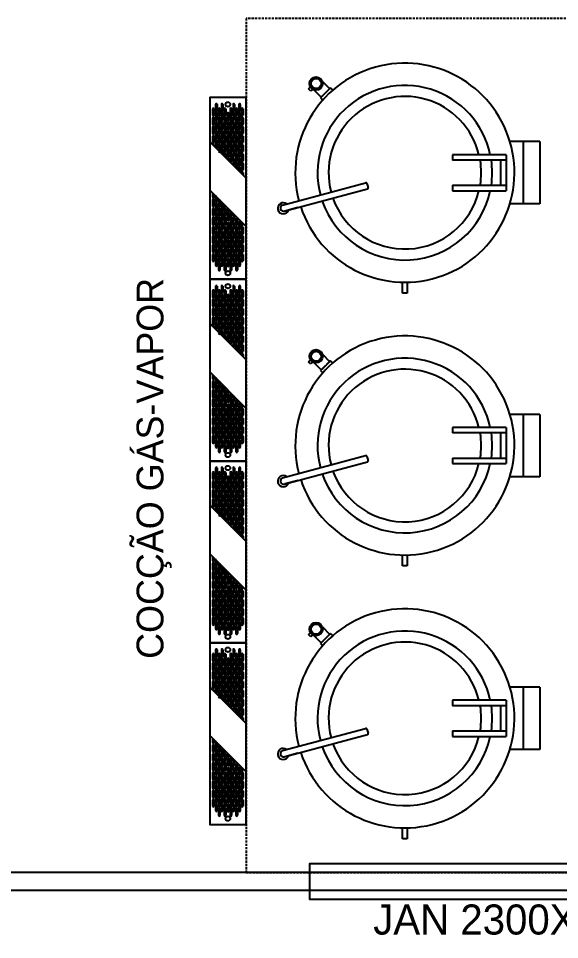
# Model space of a CAD drawing. Header units: millimetres. Extents: x -18806 to 201070, y -25046 to 92854.
# Drawn here: x 88272 to 91296, y -16460 to -11312 of the extents above; entities that cross this region are included whole.
import ezdxf
from ezdxf.enums import TextEntityAlignment as Align

# ---------------------------------------------------------------- set-up
doc = ezdxf.new("R2010")
doc.units = ezdxf.units.MM
doc.header["$LTSCALE"] = 50
doc.linetypes.add('HIDDEN', pattern=[0.375, 0.25, -0.125])
for name, color, linetype in [('9-LAYOUT', 8, 'Continuous'), ('LAYA', 8, 'Continuous'), ('LAYC', 4, 'Continuous'), ('P1', 1, 'Continuous'), ('P6', 6, 'Continuous')]:
    doc.layers.add(name, color=color, linetype=linetype)
doc.styles.add('1', font='stylu.ttf', dxfattribs={"width": 0.75, "height": 0.35})
doc.styles.add('2', font='stylu.ttf', dxfattribs={"height": 0.35})
doc.dimstyles.new('1', dxfattribs={"dimtxt": 0.2, "dimasz": 0.1, "dimexe": 0.1, "dimexo": 0.9, "dimgap": 0.1, "dimtad": 1, "dimzin": 0, "dimdsep": 46, "dimtxsty": '1', "dimsah": 1, "dimcen": -0.1, "dimclrt": 1, "dimadec": 0, "dimazin": 0, "dimtfac": 1, "dimtmove": 0, "dimatfit": 1, "dimfxl": 0, "dimtolj": 1, "dimtzin": 0, "dimarcsym": 0})

# ---------------------------------------------------------------- blocks, each defined once
blk = doc.blocks.new('*D198')
at = {"color": 0, "lineweight": -2}
for p, q in [((59100.8, -16190.8), (59100.8, -17892.6)), ((109970.8, -16190.8), (109970.8, -17892.6)), ((109970.6, -17892.5), (59101, -17892.5))]:
    blk.add_line(p, q, dxfattribs=at)
at = {"color": 0}
for points in [[(59101, -17892.4), (59101, -17892.5), (59100.8, -17892.5)], [(109970.6, -17892.4), (109970.6, -17892.5), (109970.8, -17892.5)]]:
    blk.add_solid(points, dxfattribs=at)
at = {"layer": 'Defpoints', "color": 0}
for p in [(59100.8, -16189.9), (109970.8, -16189.9), (59100.8, -17892.5)]:
    blk.add_point(p, dxfattribs=at)
at = {"color": 7, "insert": (84535.8, -17892.2), "char_height": 0.35, "attachment_point": 5, "style": '1'}
blk.add_mtext('\\A1;50870.00', dxfattribs=at)
blk = doc.blocks.new('CAGLS300')
at = {"layer": 'LAYA'}
for p, q in [((-0.1008, 0.5658), (0.1008, 0.5658)), ((-0.1008, 0.5658), (-0.1008, 0.2654)), ((-0.0705, 0.5658), (-0.0705, 0.2654)), ((-0.0705, 0.5347), (0.0705, 0.5347)), ((0.0705, 0.2654), (0.0705, 0.5658)), ((0.1008, 0.2654), (0.1008, 0.5658)), ((-0.1008, 0.2654), (-0.0705, 0.2654)), ((0.0705, 0.2654), (0.1008, 0.2654)), ((0.6122, 0.0124), (0.673, 0.0124)), ((0.673, 0.0124), (0.673, -0.0124)), ((0.673, -0.0124), (0.6122, -0.0124)), ((0.0606, -0.2116), (0.0833, -0.205)), ((0.1807, -0.6832), (0.0563, -0.2192)), ((0.2155, -0.6738), (0.091, -0.2094)), ((-0.4723, -0.4155), (-0.4611, -0.4029)), ((-0.5104, -0.4608), (-0.47, -0.4202)), ((-0.4727, -0.4176), (-0.4313, -0.4589)), ((-0.4722, -0.418), (-0.4226, -0.4677)), ((-0.47, -0.4202), (-0.47, -0.4202)), ((-0.4313, -0.4589), (-0.427, -0.4633)), ((-0.4176, -0.47), (-0.406, -0.4584)), ((-0.4057, -0.4563), (-0.4057, -0.4563)), ((-0.4985, -0.4962), (-0.4985, -0.4962)), ((-0.4633, -0.5084), (-0.4226, -0.4677)), ((-0.4226, -0.4677), (-0.4202, -0.47)), ((-0.4786, -0.5277), (-0.4779, -0.5283)), ((-0.4683, -0.538), (-0.4779, -0.5283)), ((-0.456, -0.5257), (-0.4683, -0.538)), ((-0.4665, -0.5151), (-0.4648, -0.5169)), ((-0.4604, -0.5213), (-0.4656, -0.516)), ((-0.4656, -0.516), (-0.456, -0.5257)), ((0.1948, -0.5974), (0.2145, -0.6702))]:
    blk.add_line(p, q, dxfattribs=at)
for radius in [0.0373, 0.028]:
    blk.add_circle((-0.4985, -0.4962), radius, dxfattribs=at)
for centre, radius, start, end in [((0, 0), 0.488, 101.9253, 284.7297), ((0, -0.1128), 0.6008, 89.9993, 96.7414), ((0, -0.1128), 0.6008, 83.2586, 90.0007), ((0, 0), 0.488, 288.9662, 78.0747), ((0, 0), 0.4264, 103.6775, 284.6907), ((0, -0.0984), 0.5249, 89.999, 97.722), ((0, -0.0984), 0.5249, 82.278, 90.001), ((0, 0), 0.4264, 289.5397, 76.3225), ((0.085, -0.211), 0.00622, 15, 106.1233), ((0.0623, -0.2175), 0.00622, 106.1233, 195), ((-0.4709, -0.4167), 0.00186, 138.3665, 225), ((-0.4189, -0.4687), 0.00186, 225, 315), ((0.199, -0.6795), 0.0311, 141.8699, 70.9442), ((0.1979, -0.6779), 0.018, 196.9749, 16.9749)]:
    blk.add_arc(centre, radius, start, end, dxfattribs=at)
at = {"layer": 'LAYC'}
for p, q in [((-0.1741, 0.7542), (0.1741, 0.7542)), ((-0.1741, 0.7542), (-0.1741, 0.5871)), ((0.1741, 0.7542), (0.1741, 0.5851)), ((-0.1741, 0.661), (0.1741, 0.661))]:
    blk.add_line(p, q, dxfattribs=at)
blk.add_arc((0, 0), 0.6123, 288.1599, 284.7846, dxfattribs=at)
blk = doc.blocks.new('GRELHA0')
at = {"layer": 'P1'}
for p, q in [((-256.1, -100), (-56.1, 100)), ((10.6, -100), (210.6, 100))]:
    blk.add_line(p, q, dxfattribs=at)
at = {"layer": 'P1', "linetype": 'Continuous'}
blk.add_lwpolyline([(-499.5, 100), (-499.5, -100), (500.5, -100), (500.5, 100)], close=True, dxfattribs=at)
at = {"layer": 'P1', "linetype": 'ByBlock'}
for centre in [(-461.4, 0.2), (467.1, 0.2)]:
    blk.add_circle(centre, 12.7, dxfattribs=at)
at = {"layer": 'P6', "linetype": 'Continuous'}
for p, q in [((-461.4, 68.2), (-427.4, 68.2)), ((-461.4, 60.2), (-427.4, 60.2)), ((-436.4, 84.2), (-402.4, 84.2)), ((-436.4, 76.2), (-402.4, 76.2)), ((-436.4, 52.2), (-402.4, 52.2)), ((-411.4, 68.2), (-377.4, 68.2)), ((-411.4, 60.2), (-377.4, 60.2)), ((-386.4, 84.2), (-352.4, 84.2)), ((-386.4, 76.2), (-352.4, 76.2)), ((-386.4, 52.2), (-352.4, 52.2)), ((-361.4, 68.2), (-327.4, 68.2)), ((-361.4, 60.2), (-327.4, 60.2)), ((-336.4, 84.2), (-302.4, 84.2)), ((-336.4, 76.2), (-302.4, 76.2)), ((-336.4, 52.2), (-302.4, 52.2)), ((-311.4, 68.2), (-277.4, 68.2)), ((-311.4, 60.2), (-277.4, 60.2)), ((-286.4, 84.2), (-252.4, 84.2)), ((-286.4, 76.2), (-252.4, 76.2)), ((-286.4, 52.2), (-252.4, 52.2)), ((-261.4, 68.2), (-227.4, 68.2)), ((-261.4, 60.2), (-227.4, 60.2)), ((-236.4, 84.2), (-202.4, 84.2)), ((-236.4, 76.2), (-202.4, 76.2)), ((-236.4, 52.2), (-202.4, 52.2)), ((-211.4, 68.2), (-177.4, 68.2)), ((-211.4, 60.2), (-177.4, 60.2)), ((-186.4, 84.2), (-152.4, 84.2)), ((-186.4, 76.2), (-152.4, 76.2)), ((-186.4, 52.2), (-152.4, 52.2)), ((-161.4, 68.2), (-127.4, 68.2)), ((-161.4, 60.2), (-127.4, 60.2)), ((-136.4, 84.2), (-102.4, 84.2)), ((-136.4, 76.2), (-102.4, 76.2)), ((-136.4, 52.2), (-102.4, 52.2)), ((-111.4, 68.2), (-88, 68.2)), ((-111.4, 60.2), (-96, 60.2)), ((-86.4, 84.2), (-72, 84.2)), ((-86.4, 76.2), (-80, 76.2)), ((163.6, 52.2), (197.6, 52.2)), ((186.8, 76.2), (197.6, 76.2)), ((188.6, 68.2), (222.6, 68.2)), ((188.6, 60.2), (222.6, 60.2)), ((194.8, 84.2), (197.6, 84.2)), ((214.8, 84.2), (248.8, 84.2)), ((214.8, 76.2), (248.8, 76.2)), ((214.8, 52.2), (248.8, 52.2)), ((239.8, 68.2), (273.8, 68.2)), ((239.8, 60.2), (273.8, 60.2)), ((264.8, 84.2), (298.8, 84.2)), ((264.8, 76.2), (298.8, 76.2)), ((264.8, 52.2), (298.8, 52.2)), ((289.8, 68.2), (323.8, 68.2)), ((289.8, 60.2), (323.8, 60.2)), ((314.8, 84.2), (348.8, 84.2)), ((314.8, 76.2), (348.8, 76.2)), ((314.8, 52.2), (348.8, 52.2)), ((339.8, 68.2), (373.8, 68.2)), ((339.8, 60.2), (373.8, 60.2)), ((364.8, 84.2), (398.8, 84.2)), ((364.8, 76.2), (398.8, 76.2)), ((364.8, 52.2), (398.8, 52.2)), ((389.8, 68.2), (423.8, 68.2)), ((389.8, 60.2), (423.8, 60.2)), ((415.2, 52.2), (449.2, 52.2)), ((-461.4, 36.2), (-427.4, 36.2)), ((-461.4, 28.2), (-427.4, 28.2)), ((-436.4, 44.2), (-402.4, 44.2)), ((-436.4, 20.2), (-402.4, 20.2)), ((-436.4, 12.2), (-402.4, 12.2)), ((-411.4, 36.2), (-377.4, 36.2)), ((-411.4, 28.2), (-377.4, 28.2)), ((-411.4, 4.2), (-377.4, 4.2)), ((-386.4, 44.2), (-352.4, 44.2)), ((-386.4, 20.2), (-352.4, 20.2)), ((-386.4, 12.2), (-352.4, 12.2)), ((-361.4, 36.2), (-327.4, 36.2)), ((-361.4, 28.2), (-327.4, 28.2)), ((-361.4, 4.2), (-327.4, 4.2)), ((-336.4, 44.2), (-302.4, 44.2)), ((-336.4, 20.2), (-302.4, 20.2)), ((-336.4, 12.2), (-302.4, 12.2)), ((-311.4, 36.2), (-277.4, 36.2)), ((-311.4, 28.2), (-277.4, 28.2)), ((-311.4, 4.2), (-277.4, 4.2)), ((-286.4, 44.2), (-252.4, 44.2)), ((-286.4, 20.2), (-252.4, 20.2)), ((-286.4, 12.2), (-252.4, 12.2)), ((-261.4, 36.2), (-227.4, 36.2)), ((-261.4, 28.2), (-227.4, 28.2)), ((-261.4, 4.2), (-227.4, 4.2)), ((-236.4, 44.2), (-202.4, 44.2)), ((-236.4, 20.2), (-202.4, 20.2)), ((-236.4, 12.2), (-202.4, 12.2)), ((-211.4, 36.2), (-177.4, 36.2)), ((-211.4, 28.2), (-177.4, 28.2)), ((-211.4, 4.2), (-177.4, 4.2)), ((-186.4, 44.2), (-152.4, 44.2)), ((-186.4, 20.2), (-152.4, 20.2)), ((-186.4, 12.2), (-152.4, 12.2)), ((-161.4, 36.2), (-127.4, 36.2)), ((-161.4, 28.2), (-127.4, 28.2)), ((-161.4, 4.2), (-152, 4.2)), ((-136.4, 44.2), (-112, 44.2)), ((-136.4, 20.2), (-136, 20.2)), ((114.8, 4.2), (122.6, 4.2)), ((122.8, 12.2), (147.6, 12.2)), ((130.8, 20.2), (147.6, 20.2)), ((138.6, 28.2), (172.6, 28.2)), ((138.6, 4.2), (172.6, 4.2)), ((146.8, 36.2), (172.6, 36.2)), ((163.6, 44.2), (197.6, 44.2)), ((163.6, 20.2), (197.6, 20.2)), ((163.6, 12.2), (197.6, 12.2)), ((188.6, 36.2), (222.6, 36.2)), ((188.6, 28.2), (222.6, 28.2)), ((192, 4.2), (226, 4.2)), ((214.8, 44.2), (248.8, 44.2)), ((214.8, 20.2), (248.8, 20.2)), ((214.8, 12.2), (248.8, 12.2)), ((239.8, 36.2), (273.8, 36.2)), ((239.8, 28.2), (273.8, 28.2)), ((239.8, 4.2), (273.8, 4.2)), ((264.8, 44.2), (298.8, 44.2)), ((264.8, 20.2), (298.8, 20.2)), ((264.8, 12.2), (298.8, 12.2)), ((289.8, 36.2), (323.8, 36.2)), ((289.8, 28.2), (323.8, 28.2)), ((289.8, 4.2), (323.8, 4.2)), ((314.8, 44.2), (348.8, 44.2)), ((314.8, 20.2), (348.8, 20.2)), ((314.8, 12.2), (348.8, 12.2)), ((339.8, 36.2), (373.8, 36.2)), ((339.8, 28.2), (373.8, 28.2)), ((339.8, 4.2), (373.8, 4.2)), ((364.8, 44.2), (398.8, 44.2)), ((364.8, 20.2), (398.8, 20.2)), ((364.8, 12.2), (398.8, 12.2)), ((389.8, 36.2), (423.8, 36.2)), ((389.8, 28.2), (423.8, 28.2)), ((391.9, 4.2), (425.9, 4.2)), ((415.2, 44.2), (449.2, 44.2)), ((415.2, 20.2), (449.2, 20.2)), ((415.2, 12.2), (449.2, 12.2)), ((-461.4, -27.8), (-427.4, -27.8)), ((-461.4, -35.8), (-427.4, -35.8)), ((-436.4, -11.8), (-402.4, -11.8)), ((-436.4, -19.8), (-402.4, -19.8)), ((-436.4, -43.8), (-402.4, -43.8)), ((-411.4, -3.8), (-377.4, -3.8)), ((-411.4, -27.8), (-377.4, -27.8)), ((-411.4, -35.8), (-377.4, -35.8)), ((-386.4, -11.8), (-352.4, -11.8)), ((-386.4, -19.8), (-352.4, -19.8)), ((-386.4, -43.8), (-352.4, -43.8)), ((-361.4, -3.8), (-327.4, -3.8)), ((-361.4, -27.8), (-327.4, -27.8)), ((-361.4, -35.8), (-327.4, -35.8)), ((-336.4, -11.8), (-302.4, -11.8)), ((-336.4, -19.8), (-302.4, -19.8)), ((-336.4, -43.8), (-302.4, -43.8)), ((-311.4, -3.8), (-277.4, -3.8)), ((-311.4, -27.8), (-277.4, -27.8)), ((-311.4, -35.8), (-277.4, -35.8)), ((-286.4, -11.8), (-252.4, -11.8)), ((-286.4, -19.8), (-252.4, -19.8)), ((-286.4, -43.8), (-252.4, -43.8)), ((-261.4, -3.8), (-227.4, -3.8)), ((-261.4, -27.8), (-227.4, -27.8)), ((-261.4, -35.8), (-227.4, -35.8)), ((-236.4, -11.8), (-202.4, -11.8)), ((-236.4, -19.8), (-202.4, -19.8)), ((-236.4, -43.8), (-202.4, -43.8)), ((-211.4, -3.8), (-177.4, -3.8)), ((-211.4, -27.8), (-184, -27.8)), ((-211.4, -35.8), (-192, -35.8)), ((-186.4, -11.8), (-168, -11.8)), ((-186.4, -19.8), (-176, -19.8)), ((-161.4, -3.8), (-160, -3.8)), ((63.6, -43.8), (97.6, -43.8)), ((88.6, -27.8), (122.6, -27.8)), ((88.6, -35.8), (122.6, -35.8)), ((90.8, -19.8), (97.6, -19.8)), ((106.8, -3.8), (122.6, -3.8)), ((113.6, -11.8), (147.6, -11.8)), ((113.6, -19.8), (147.6, -19.8)), ((113.6, -43.8), (147.6, -43.8)), ((138.6, -3.8), (172.6, -3.8)), ((138.6, -27.8), (172.6, -27.8)), ((138.6, -35.8), (172.6, -35.8)), ((163.6, -11.8), (197.6, -11.8)), ((163.6, -19.8), (197.6, -19.8)), ((163.6, -43.8), (197.6, -43.8)), ((188.6, -27.8), (222.6, -27.8)), ((188.6, -35.8), (222.6, -35.8)), ((192, -3.8), (226, -3.8)), ((214.8, -11.8), (248.8, -11.8)), ((214.8, -19.8), (248.8, -19.8)), ((214.8, -43.8), (248.8, -43.8)), ((239.8, -3.8), (273.8, -3.8)), ((239.8, -27.8), (273.8, -27.8)), ((239.8, -35.8), (273.8, -35.8)), ((264.8, -11.8), (298.8, -11.8)), ((264.8, -19.8), (298.8, -19.8)), ((264.8, -43.8), (298.8, -43.8)), ((289.8, -3.8), (323.8, -3.8)), ((289.8, -27.8), (323.8, -27.8)), ((289.8, -35.8), (323.8, -35.8)), ((314.8, -11.8), (348.8, -11.8)), ((314.8, -19.8), (348.8, -19.8)), ((314.8, -43.8), (348.8, -43.8)), ((339.8, -3.8), (373.8, -3.8)), ((339.8, -27.8), (373.8, -27.8)), ((339.8, -35.8), (373.8, -35.8)), ((364.8, -11.8), (398.8, -11.8)), ((364.8, -19.8), (398.8, -19.8)), ((364.8, -43.8), (398.8, -43.8)), ((389.8, -27.8), (423.8, -27.8)), ((389.8, -35.8), (423.8, -35.8)), ((391.9, -3.8), (425.9, -3.8)), ((415.2, -11.8), (449.2, -11.8)), ((415.2, -19.8), (449.2, -19.8)), ((415.2, -43.8), (449.2, -43.8)), ((-461.4, -59.8), (-427.4, -59.8)), ((-461.4, -67.8), (-427.4, -67.8)), ((-436.4, -51.8), (-402.4, -51.8)), ((-436.4, -75.8), (-402.4, -75.8)), ((-436.4, -83.8), (-402.4, -83.8)), ((-411.4, -59.8), (-377.4, -59.8)), ((-411.4, -67.8), (-377.4, -67.8)), ((-386.4, -51.8), (-352.4, -51.8)), ((-386.4, -75.8), (-352.4, -75.8)), ((-386.4, -83.8), (-352.4, -83.8)), ((-361.4, -59.8), (-327.4, -59.8)), ((-361.4, -67.8), (-327.4, -67.8)), ((-336.4, -51.8), (-302.4, -51.8)), ((-336.4, -75.8), (-302.4, -75.8)), ((-336.4, -83.8), (-302.4, -83.8)), ((-311.4, -59.8), (-277.4, -59.8)), ((-311.4, -67.8), (-277.4, -67.8)), ((-286.4, -51.8), (-252.4, -51.8)), ((-286.4, -75.8), (-252.4, -75.8)), ((-286.4, -83.8), (-252.4, -83.8)), ((-261.4, -59.8), (-227.4, -59.8)), ((-261.4, -67.8), (-227.4, -67.8)), ((-236.4, -51.8), (-208, -51.8)), ((-236.4, -75.8), (-232, -75.8)), ((26.8, -83.8), (47.6, -83.8)), ((34.8, -75.8), (47.6, -75.8)), ((38.6, -67.8), (72.6, -67.8)), ((50.8, -59.8), (72.6, -59.8)), ((63.6, -51.8), (97.6, -51.8)), ((63.6, -75.8), (97.6, -75.8)), ((63.6, -83.8), (97.6, -83.8)), ((88.6, -59.8), (122.6, -59.8)), ((88.6, -67.8), (122.6, -67.8)), ((113.6, -51.8), (147.6, -51.8)), ((113.6, -75.8), (147.6, -75.8)), ((113.6, -83.8), (147.6, -83.8)), ((138.6, -59.8), (172.6, -59.8)), ((138.6, -67.8), (172.6, -67.8)), ((163.6, -51.8), (197.6, -51.8)), ((163.6, -75.8), (197.6, -75.8)), ((163.6, -83.8), (197.6, -83.8)), ((188.6, -59.8), (222.6, -59.8)), ((188.6, -67.8), (222.6, -67.8)), ((214.8, -51.8), (248.8, -51.8)), ((214.8, -75.8), (248.8, -75.8)), ((214.8, -83.8), (248.8, -83.8)), ((239.8, -59.8), (273.8, -59.8)), ((239.8, -67.8), (273.8, -67.8)), ((264.8, -51.8), (298.8, -51.8)), ((264.8, -75.8), (298.8, -75.8)), ((264.8, -83.8), (298.8, -83.8)), ((289.8, -59.8), (323.8, -59.8)), ((289.8, -67.8), (323.8, -67.8)), ((314.8, -51.8), (348.8, -51.8)), ((314.8, -75.8), (348.8, -75.8)), ((314.8, -83.8), (348.8, -83.8)), ((339.8, -59.8), (373.8, -59.8)), ((339.8, -67.8), (373.8, -67.8)), ((364.8, -51.8), (398.8, -51.8)), ((364.8, -75.8), (398.8, -75.8)), ((364.8, -83.8), (398.8, -83.8)), ((389.8, -59.8), (423.8, -59.8)), ((389.8, -67.8), (423.8, -67.8)), ((415.2, -51.8), (449.2, -51.8))]:
    blk.add_line(p, q, dxfattribs=at)
for centre, start, end in [((-461.4, 64.2), 90, 270), ((-436.4, 80.2), 90, 270), ((-436.4, 48.2), 90, 270), ((-427.4, 64.2), 270, 90), ((-411.4, 64.2), 90, 270), ((-402.4, 80.2), 270, 90), ((-402.4, 48.2), 270, 90), ((-386.4, 80.2), 90, 270), ((-386.4, 48.2), 90, 270), ((-377.4, 64.2), 270, 90), ((-361.4, 64.2), 90, 270), ((-352.4, 80.2), 270, 90), ((-352.4, 48.2), 270, 90), ((-336.4, 80.2), 90, 270), ((-336.4, 48.2), 90, 270), ((-327.4, 64.2), 270, 90), ((-311.4, 64.2), 90, 270), ((-302.4, 80.2), 270, 90), ((-302.4, 48.2), 270, 90), ((-286.4, 80.2), 90, 270), ((-286.4, 48.2), 90, 270), ((-277.4, 64.2), 270, 90), ((-261.4, 64.2), 90, 270), ((-252.4, 80.2), 270, 90), ((-252.4, 48.2), 270, 90), ((-236.4, 80.2), 90, 270), ((-236.4, 48.2), 90, 270), ((-227.4, 64.2), 270, 90), ((-211.4, 64.2), 90, 270), ((-202.4, 80.2), 270, 90), ((-202.4, 48.2), 270, 90), ((-186.4, 80.2), 90, 270), ((-186.4, 48.2), 90, 270), ((-177.4, 64.2), 270, 90), ((-161.4, 64.2), 90, 270), ((-152.4, 80.2), 270, 90), ((-152.4, 48.2), 270, 90), ((-136.4, 80.2), 90, 270), ((-136.4, 48.2), 90, 270), ((-127.4, 64.2), 270, 90), ((-111.4, 64.2), 90, 270), ((-102.4, 80.2), 270, 90), ((-86.4, 80.2), 90, 270), ((188.6, 64.2), 90, 270), ((197.6, 80.2), 270, 90), ((197.6, 48.2), 270, 90), ((214.8, 80.2), 90, 270), ((214.8, 48.2), 90, 270), ((222.6, 64.2), 270, 90), ((239.8, 64.2), 90, 270), ((248.8, 80.2), 270, 90), ((248.8, 48.2), 270, 90), ((264.8, 80.2), 90, 270), ((264.8, 48.2), 90, 270), ((273.8, 64.2), 270, 90), ((289.8, 64.2), 90, 270), ((298.8, 80.2), 270, 90), ((298.8, 48.2), 270, 90), ((314.8, 80.2), 90, 270), ((314.8, 48.2), 90, 270), ((323.8, 64.2), 270, 90), ((339.8, 64.2), 90, 270), ((348.8, 80.2), 270, 90), ((348.8, 48.2), 270, 90), ((364.8, 80.2), 90, 270), ((364.8, 48.2), 90, 270), ((373.8, 64.2), 270, 90), ((389.8, 64.2), 90, 270), ((398.8, 80.2), 270, 90), ((398.8, 48.2), 270, 90), ((415.2, 48.2), 90, 270), ((423.8, 64.2), 270, 90), ((449.2, 48.2), 270, 90), ((-461.4, 32.2), 90, 270), ((-436.4, 16.2), 90, 270), ((-427.4, 32.2), 270, 90), ((-411.4, 32.2), 90, 270), ((-411.4, 0.2), 90, 270), ((-402.4, 16.2), 270, 90), ((-386.4, 16.2), 90, 270), ((-377.4, 32.2), 270, 90), ((-377.4, 0.2), 270, 90), ((-361.4, 32.2), 90, 270), ((-361.4, 0.2), 90, 270), ((-352.4, 16.2), 270, 90), ((-336.4, 16.2), 90, 270), ((-327.4, 32.2), 270, 90), ((-327.4, 0.2), 270, 90), ((-311.4, 32.2), 90, 270), ((-311.4, 0.2), 90, 270), ((-302.4, 16.2), 270, 90), ((-286.4, 16.2), 90, 270), ((-277.4, 32.2), 270, 90), ((-277.4, 0.2), 270, 90), ((-261.4, 32.2), 90, 270), ((-261.4, 0.2), 90, 270), ((-252.4, 16.2), 270, 90), ((-236.4, 16.2), 90, 270), ((-227.4, 32.2), 270, 90), ((-227.4, 0.2), 270, 90), ((-211.4, 32.2), 90, 270), ((-211.4, 0.2), 90, 270), ((-202.4, 16.2), 270, 90), ((-186.4, 16.2), 90, 270), ((-177.4, 32.2), 270, 90), ((-177.4, 0.2), 270, 90), ((-161.4, 32.2), 90, 270), ((-161.4, 0.2), 90, 270), ((-152.4, 16.2), 270, 90), ((-136.4, 16.2), 90, 185.2214), ((122.6, 0.2), 270, 90), ((138.6, 0.2), 90, 270), ((147.6, 16.2), 270, 90), ((163.6, 16.2), 90, 270), ((172.6, 32.2), 270, 90), ((172.6, 0.2), 270, 90), ((188.6, 32.2), 90, 270), ((192, 0.2), 90, 270), ((197.6, 16.2), 270, 90), ((214.8, 16.2), 90, 270), ((222.6, 32.2), 270, 90), ((226, 0.2), 270, 90), ((239.8, 32.2), 90, 270), ((239.8, 0.2), 90, 270), ((248.8, 16.2), 270, 90), ((264.8, 16.2), 90, 270), ((273.8, 32.2), 270, 90), ((273.8, 0.2), 270, 90), ((289.8, 32.2), 90, 270), ((289.8, 0.2), 90, 270), ((298.8, 16.2), 270, 90), ((314.8, 16.2), 90, 270), ((323.8, 32.2), 270, 90), ((323.8, 0.2), 270, 90), ((339.8, 32.2), 90, 270), ((339.8, 0.2), 90, 270), ((348.8, 16.2), 270, 90), ((364.8, 16.2), 90, 270), ((373.8, 32.2), 270, 90), ((373.8, 0.2), 270, 90), ((389.8, 32.2), 90, 270), ((391.9, 0.2), 90, 270), ((398.8, 16.2), 270, 90), ((415.2, 16.2), 90, 270), ((423.8, 32.2), 270, 90), ((425.9, 0.2), 270, 90), ((449.2, 16.2), 270, 90), ((-461.4, -31.8), 90, 270), ((-436.4, -15.8), 90, 270), ((-436.4, -47.8), 90, 270), ((-427.4, -31.8), 270, 90), ((-411.4, -31.8), 90, 270), ((-402.4, -15.8), 270, 90), ((-402.4, -47.8), 270, 90), ((-386.4, -15.8), 90, 270), ((-386.4, -47.8), 90, 270), ((-377.4, -31.8), 270, 90), ((-361.4, -31.8), 90, 270), ((-352.4, -15.8), 270, 90), ((-352.4, -47.8), 270, 90), ((-336.4, -15.8), 90, 270), ((-336.4, -47.8), 90, 270), ((-327.4, -31.8), 270, 90), ((-311.4, -31.8), 90, 270), ((-302.4, -15.8), 270, 90), ((-302.4, -47.8), 270, 90), ((-286.4, -15.8), 90, 270), ((-286.4, -47.8), 90, 270), ((-277.4, -31.8), 270, 90), ((-261.4, -31.8), 90, 270), ((-252.4, -15.8), 270, 90), ((-252.4, -47.8), 270, 90), ((-236.4, -15.8), 90, 270), ((-236.4, -47.8), 90, 270), ((-227.4, -31.8), 270, 90), ((-211.4, -31.8), 90, 270), ((-202.4, -15.8), 270, 90), ((-202.4, -47.8), 270, 90), ((-186.4, -15.8), 90, 270), ((88.6, -31.8), 90, 270), ((97.6, -15.8), 270, 90), ((97.6, -47.8), 270, 90), ((113.6, -15.8), 90, 270), ((113.6, -47.8), 90, 270), ((122.6, -31.8), 270, 90), ((138.6, -31.8), 90, 270), ((147.6, -15.8), 270, 90), ((147.6, -47.8), 270, 90), ((163.6, -15.8), 90, 270), ((163.6, -47.8), 90, 270), ((172.6, -31.8), 270, 90), ((188.6, -31.8), 90, 270), ((197.6, -15.8), 270, 90), ((197.6, -47.8), 270, 90), ((214.8, -47.8), 90, 270), ((216.1, -15.8), 90, 270), ((222.6, -31.8), 270, 90), ((239.8, -31.8), 90, 270), ((248.8, -15.8), 270, 90), ((248.8, -47.8), 270, 90), ((264.8, -15.8), 90, 270), ((264.8, -47.8), 90, 270), ((273.8, -31.8), 270, 90), ((289.8, -31.8), 90, 270), ((298.8, -15.8), 270, 90), ((298.8, -47.8), 270, 90), ((314.8, -15.8), 90, 270), ((314.8, -47.8), 90, 270), ((323.8, -31.8), 270, 90), ((339.8, -31.8), 90, 270), ((348.8, -15.8), 270, 90), ((348.8, -47.8), 270, 90), ((364.8, -15.8), 90, 270), ((364.8, -47.8), 90, 270), ((373.8, -31.8), 270, 90), ((389.8, -31.8), 90, 270), ((398.8, -15.8), 270, 90), ((398.8, -47.8), 270, 90), ((415.2, -15.8), 90, 270), ((415.2, -47.8), 90, 270), ((423.8, -31.8), 270, 90), ((449.2, -15.8), 270, 90), ((449.2, -47.8), 270, 90), ((-461.4, -63.8), 90, 270), ((-436.4, -79.8), 90, 270), ((-427.4, -63.8), 270, 90), ((-411.4, -63.8), 90, 270), ((-402.4, -79.8), 270, 90), ((-386.4, -79.8), 90, 270), ((-377.4, -63.8), 270, 90), ((-361.4, -63.8), 90, 270), ((-352.4, -79.8), 270, 90), ((-336.4, -79.8), 90, 270), ((-327.4, -63.8), 270, 90), ((-311.4, -63.8), 90, 270), ((-302.4, -79.8), 270, 90), ((-286.4, -79.8), 90, 270), ((-277.4, -63.8), 270, 90), ((-261.4, -63.8), 90, 270), ((-252.4, -79.8), 270, 90), ((-236.4, -79.8), 90, 270), ((-227.4, -63.8), 270, 90), ((47.6, -79.8), 270, 90), ((63.6, -79.8), 90, 270), ((72.6, -63.8), 270, 90), ((88.6, -63.8), 90, 270), ((97.6, -79.8), 270, 90), ((113.6, -79.8), 90, 270), ((122.6, -63.8), 270, 90), ((138.6, -63.8), 90, 270), ((147.6, -79.8), 270, 90), ((163.6, -79.8), 90, 270), ((172.6, -63.8), 270, 90), ((188.6, -63.8), 90, 270), ((197.6, -79.8), 270, 90), ((214.8, -79.8), 90, 270), ((222.6, -63.8), 270, 90), ((239.8, -63.8), 90, 270), ((248.8, -79.8), 270, 90), ((264.8, -79.8), 90, 270), ((273.8, -63.8), 270, 90), ((289.8, -63.8), 90, 270), ((298.8, -79.8), 270, 90), ((314.8, -79.8), 90, 270), ((323.8, -63.8), 270, 90), ((339.8, -63.8), 90, 270), ((348.8, -79.8), 270, 90), ((364.8, -79.8), 90, 270), ((373.8, -63.8), 270, 90), ((389.8, -63.8), 90, 270), ((398.8, -79.8), 270, 90), ((423.8, -63.8), 270, 90)]:
    blk.add_arc(centre, 4, start, end, dxfattribs=at)
blk = doc.blocks.new('Grelha de piso')
blk.add_blockref('GRELHA0', (507, 103.3))

msp = doc.modelspace()

# ---------------------------------------------------------------- linework, layer by layer
at = {"color": 5}
for p, q in [((97327.809, -16085.8), (71743.809, -16085.8)), ((96749.173, -16185.8), (71510.409, -16185.8))]:
    msp.add_line(p, q, dxfattribs=at)
at = {"color": 3}
msp.add_lwpolyline([(92200.798, -16035.8), (92200.798, -16235.8), (89900.798, -16235.8), (89900.798, -16035.8)], close=True, dxfattribs=at)
at = {"layer": '9-LAYOUT', "color": 4, "linetype": 'HIDDEN'}
msp.add_lwpolyline([(91406.127, -11311.89), (89543.809, -11311.89), (89543.809, -16085.8), (91406.127, -16085.8)], close=True, dxfattribs=at)

# ---------------------------------------------------------------- block references
at = {"layer": '9-LAYOUT', "extrusion": (0, 0, -1), "xscale": -1000, "yscale": 1000, "zscale": -1000, "rotation": 90}
for p in [(-90431.127, -12174.208), (-90431.127, -13698.845), (-90431.127, -15223.482)]:
    msp.add_blockref('CAGLS300', p, dxfattribs=at)
at = {"layer": '9-LAYOUT', "xscale": 1.01600000000326, "yscale": 1.01600000000326, "zscale": 1.016, "rotation": 270}
for p in [(89337.281, -11746.068), (89337.281, -12762.068), (89337.281, -13778.068), (89337.281, -14794.068)]:
    msp.add_blockref('Grelha de piso', p, dxfattribs=at)

# ---------------------------------------------------------------- texts
at = {"color": 3, "style": '2'}
msp.add_text('COCÇÃO GÁS-VAPOR', height=150, rotation=90, dxfattribs=at).set_placement((89082.076, -13826.695), align=Align.CENTER)
at = {"color": 7, "style": '2'}
msp.add_text('JAN 2300X1200', height=168, dxfattribs=at).set_placement((91072.448, -16431.923), align=Align.CENTER)

# ---------------------------------------------------------------- dimensions: what is measured, and where the dimension line sits
at = {"color": 0}
dim = msp.add_linear_dim(base=(59100.809, -17892.464), p1=(109970.809, -16189.875), p2=(59100.809, -16189.875), dimstyle='1', override={"dimtxt": 0.36, "dimasz": 0.2, "dimcen": 0, "dimclrt": 7}, dxfattribs=at)
dim.commit()
dim.dimension.update_dxf_attribs({"geometry": '*D198', "text_midpoint": (84535.809, -17892.175)})

doc.saveas('drawing.dxf')
